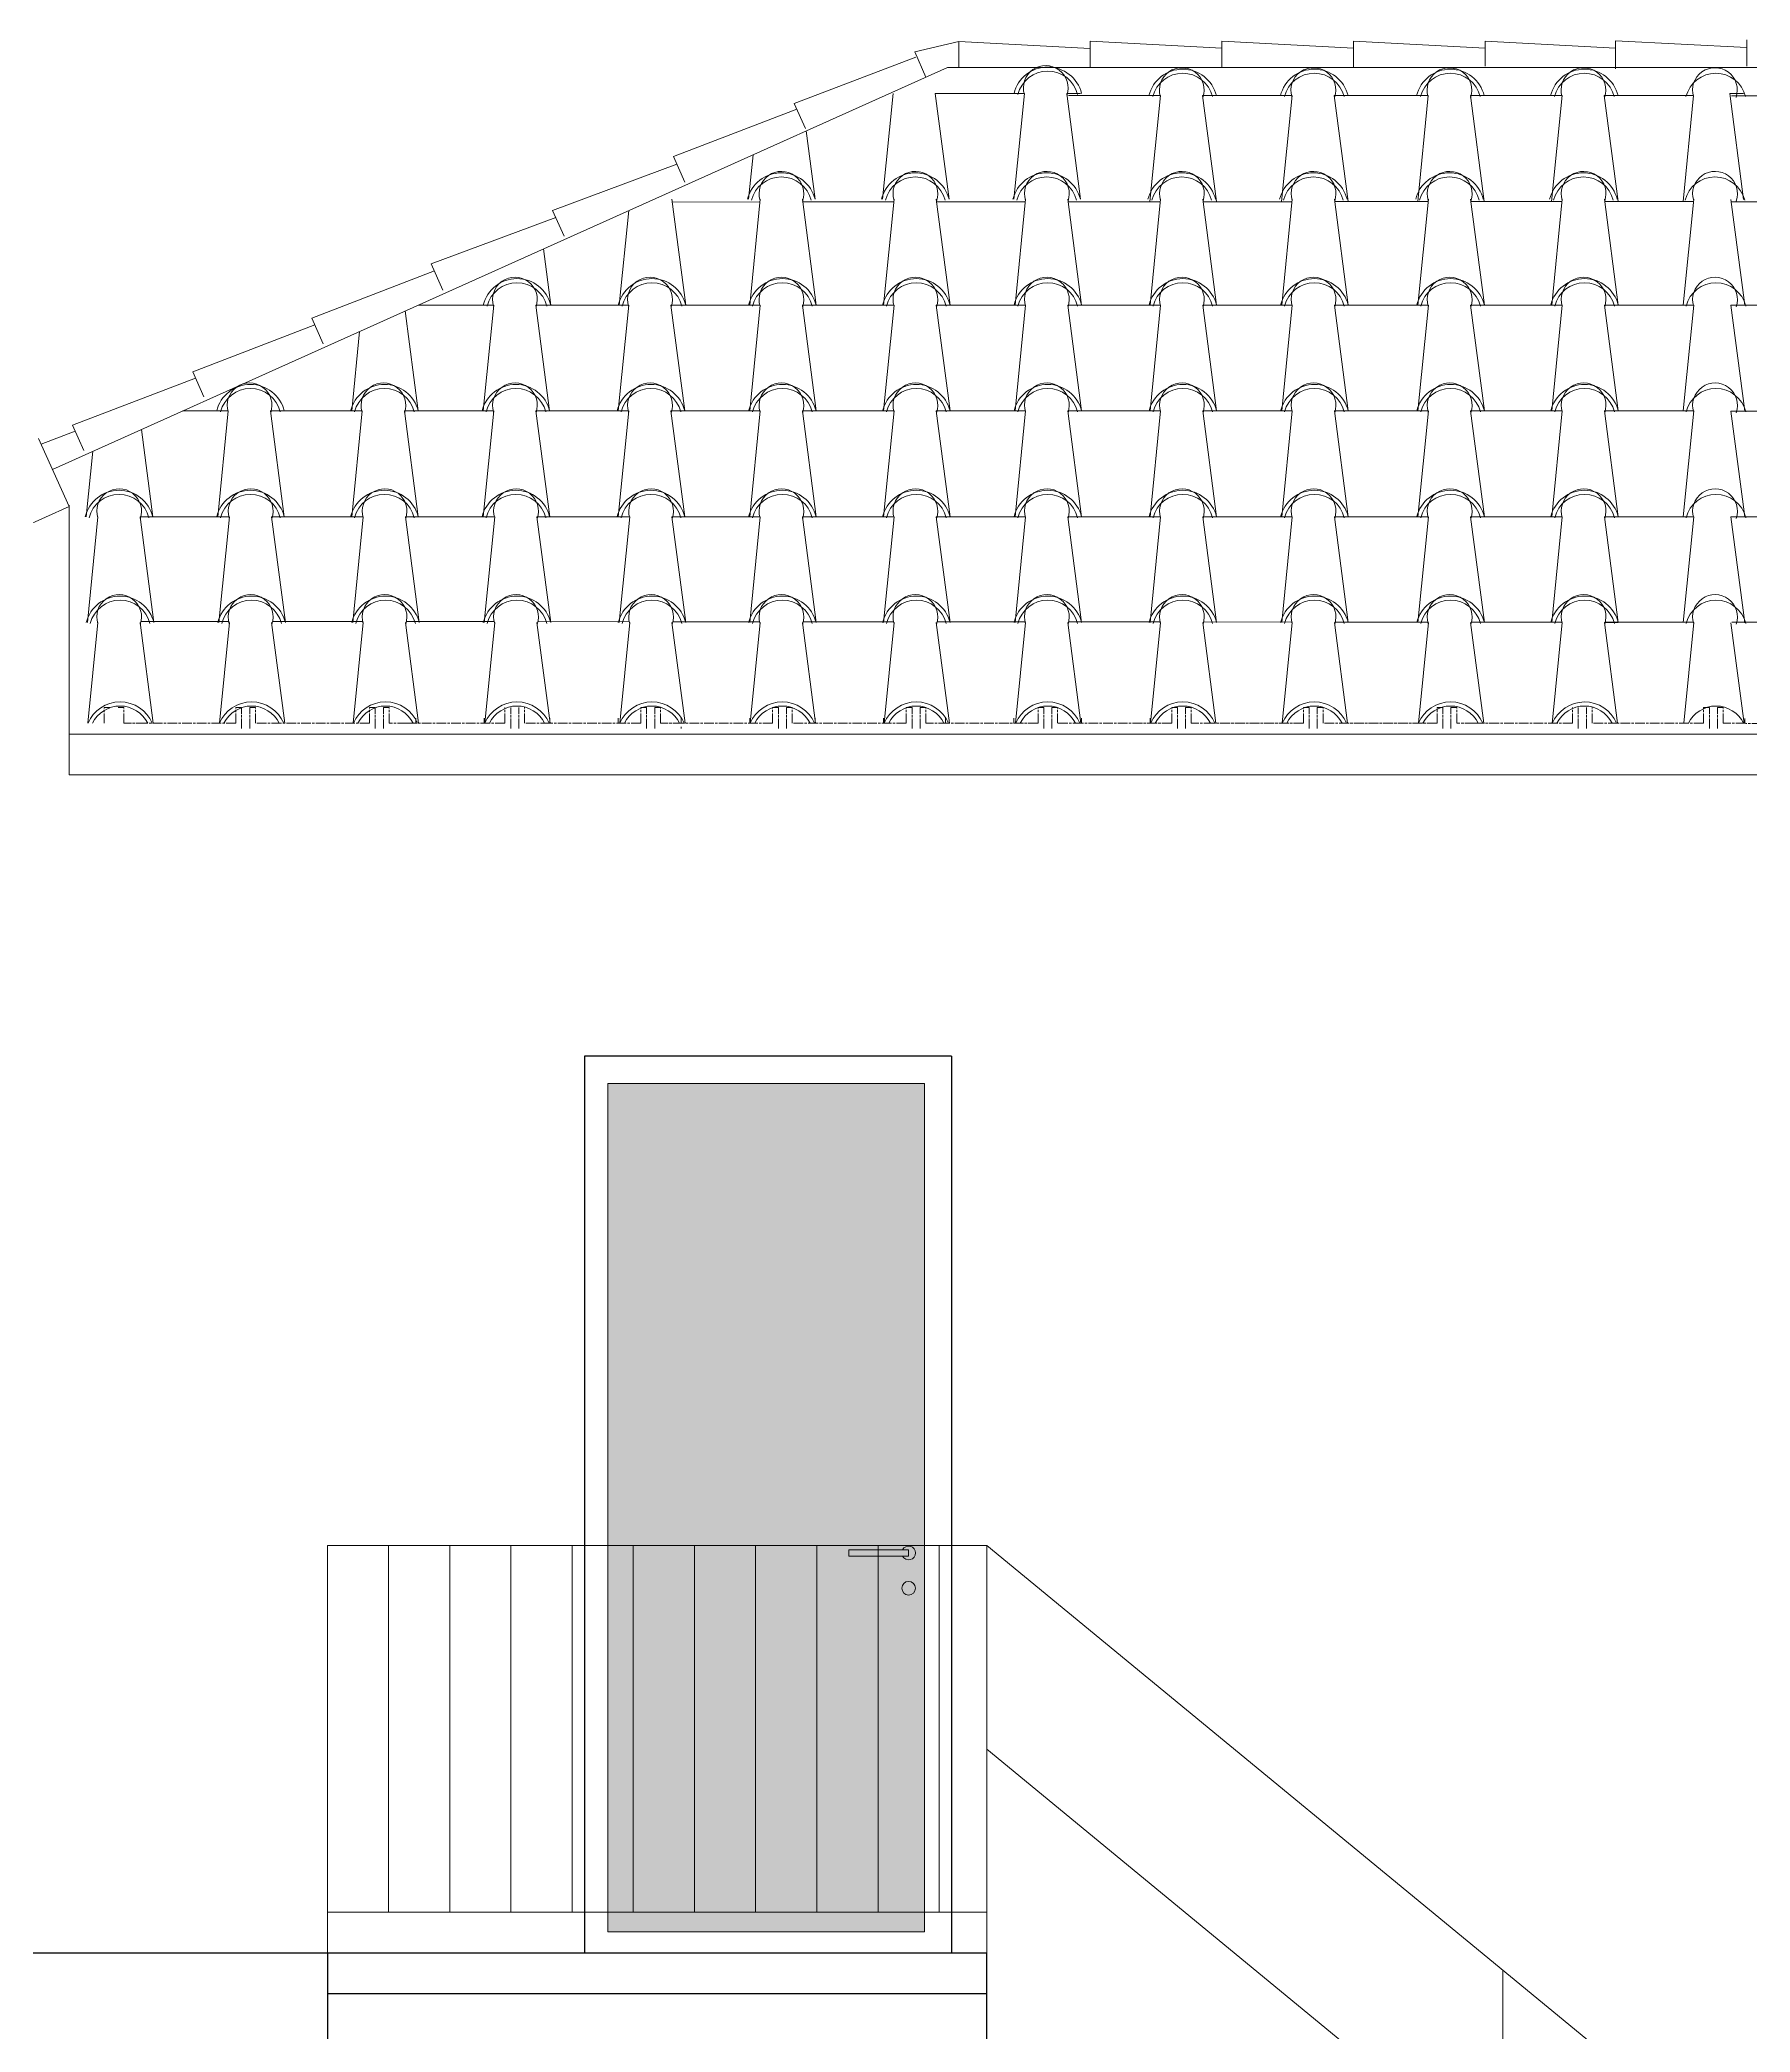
# Model space of a CAD drawing. Header units: millimetres. Extents: x -2768 to 386734, y -140 to 258833.
# Drawn here: x 159552 to 163745, y 142528 to 147415 of the extents above; entities that cross this region are included whole.
import ezdxf

# ---------------------------------------------------------------- set-up
doc = ezdxf.new("R2010")
doc.units = ezdxf.units.MM
doc.header["$PDMODE"] = 32
doc.linetypes.add('ACAD_ISO08W100', pattern=[36, 24, -3, 6, -3])
for name, color, linetype, lineweight in [('parapetto', 251, 'Continuous', 9), ('PROIEZIONI', 145, 'Continuous', 5), ('rilievo', 7, 'Continuous', 25), ('TETTO', 6, 'Continuous', 20), ('TRATTEGGIO_tetto', 1, 'Continuous', 0), ('VARIE', 4, 'Continuous', 13)]:
    doc.layers.add(name, color=color, linetype=linetype, lineweight=lineweight)
doc.styles.get("Standard").update_dxf_attribs({"font": 'arial.ttf'})
doc.dimstyles.new('Annotativa', dxfattribs={"dimscale": 0, "dimtxt": 2.5, "dimasz": 2.5, "dimexe": 1.25, "dimexo": 0.625, "dimtad": 1, "dimtxsty": 'Standard', "dimcen": 2.5, "dimadec": 0, "dimazin": 0, "dimtfac": 1, "dimtmove": 0, "dimatfit": 3, "dimfxl": 1, "dimarcsym": 0})

# ---------------------------------------------------------------- blocks, each defined once
blk = doc.blocks.new('*D676')
at = {"layer": 'Defpoints', "color": 0}
for p in [(158057.3, 145711.8), (155454.2, 139988.5), (160563.1, 139988.5)]:
    blk.add_point(p, dxfattribs=at)
at = {"layer": 'VARIE', "color": 0, "lineweight": -2, "ltscale": 0.13}
for p, q in [((157994.8, 145711.8), (155344.2, 145711.8)), ((155454.2, 145611.8), (155454.2, 140088.5)), ((160500.6, 139988.5), (155344.2, 139988.5))]:
    blk.add_line(p, q, dxfattribs=at)
at = {"layer": 'VARIE', "color": 0}
for points in [[(155470.8, 145611.8), (155437.5, 145611.8), (155454.2, 145711.8)], [(155437.5, 140088.5), (155470.8, 140088.5), (155454.2, 139988.5)]]:
    blk.add_solid(points, dxfattribs=at)
at = {"layer": 'VARIE', "color": 0, "linetype": 'ByBlock', "lineweight": 9, "ltscale": 0.13, "insert": (155289.6, 143154.7), "char_height": 200, "attachment_point": 5, "rotation": 90}
blk.add_mtext('573^J', dxfattribs=at)

msp = doc.modelspace()

# ---------------------------------------------------------------- hatches: boundary and pattern name
at = {"layer": 'rilievo', "linetype": 'ByBlock', "ltscale": 0.13}
h = msp.add_hatch(color=254, dxfattribs=at)
h.set_gradient(color1=(196, 192, 195), one_color=1)
h.paths.add_polyline_path([(160944.5, 144855.1), (160944.5, 142774.4), (161721.2, 142774.4), (161721.2, 144855.1)])

# ---------------------------------------------------------------- linework, layer by layer
at = {"layer": 'parapetto', "ltscale": 0.13}
for p, q in [((160257.3, 142722.3), (160257.3, 143722.3)), ((160257.3, 143722.3), (161874.3, 143722.3)), ((160257.3, 142722.3), (160257.3, 143722.3)), ((160257.3, 142722.3), (160257.3, 143722.3)), ((160407.3, 142822.3), (160407.3, 143722.3)), ((160557.3, 142822.3), (160557.3, 143722.3)), ((160707.3, 142822.3), (160707.3, 143722.3)), ((160857.3, 142822.3), (160857.3, 143722.3)), ((161007.3, 142822.3), (161007.3, 143722.3)), ((161157.3, 142822.3), (161157.3, 143722.3)), ((161307.3, 142822.3), (161307.3, 143722.3)), ((161457.3, 142822.3), (161457.3, 143722.3)), ((161607.3, 142822.3), (161607.3, 143722.3)), ((161757.3, 142822.3), (161757.3, 143722.3)), ((161874.3, 143722.3), (161874.3, 142722.3)), ((161874.3, 143722.3), (164657.3, 141430.7)), ((161874.3, 143222.3), (164657.3, 140930.7)), ((160257.3, 142822.3), (161874.3, 142822.3)), ((163139.3, 142680.7), (163139.3, 141680.7))]:
    msp.add_line(p, q, dxfattribs=at)
msp.add_lwpolyline([(160944.5, 144855.1), (160944.5, 142774.4), (161721.2, 142774.4), (161721.2, 144855.1)], close=True, dxfattribs=at)
at = {"layer": 'parapetto', "linetype": 'ByBlock', "ltscale": 0.13}
msp.add_lwpolyline([(161682.4, 143711.4), (161682.4, 143695.7), (161535.7, 143695.7), (161535.7, 143711.4)], close=True, dxfattribs=at)
msp.add_circle((161682.4, 143617), 16.8, dxfattribs=at)
msp.add_arc((161682.4, 143703.6), 16.8, 207.76, 152.24, dxfattribs=at)
at = {"layer": 'PROIEZIONI'}
for p, q in [((159583.2, 146361.1), (161777.5, 147347)), ((174677.8, 147347), (161777.5, 147347)), ((174677.8, 145711.8), (159624.2, 145711.8))]:
    msp.add_line(p, q, dxfattribs=at)
at = {"layer": 'rilievo', "ltscale": 0.13}
for p, q in [((160887.3, 144922.3), (160887.3, 142722.3)), ((161787.3, 144922.3), (160887.3, 144922.3)), ((161787.3, 144922.3), (161787.3, 142722.3)), ((161874.3, 142722.3), (158657.3, 142722.3)), ((160257.3, 142722.3), (160257.3, 142622.3)), ((160257.3, 142722.3), (160257.3, 140222.3)), ((161874.3, 142426.9), (161874.3, 142722.3)), ((161874.3, 142622.3), (160257.3, 142622.3))]:
    msp.add_line(p, q, dxfattribs=at)
at = {"layer": 'TETTO'}
for p, q in [((159549.2, 146436.6), (159624.2, 146269.9)), ((158179.1, 145620.6), (159624.2, 146269.9)), ((159624.2, 145611.8), (159624.2, 146273.3)), ((174677.8, 145611.8), (159624.2, 145611.8))]:
    msp.add_line(p, q, dxfattribs=at)
at = {"layer": 'TRATTEGGIO_tetto'}
for p, q in [((161699.9, 147372), (161402, 147258.8)), ((161697.3, 147384.8), (161805.2, 147410.4)), ((161697.3, 147384.8), (161724.8, 147323.3)), ((162127.8, 147393.5), (161805.2, 147410.4)), ((161805.2, 147410.4), (161805.3, 147346.2)), ((162450.4, 147394.3), (162127.8, 147411.2)), ((162127.8, 147411.2), (162127.8, 147346.2)), ((162772.9, 147394.2), (162450.3, 147411.2)), ((162450.3, 147411.2), (162450.4, 147347.1)), ((163095.5, 147394.2), (162772.9, 147411.1)), ((162772.9, 147411.1), (162772.9, 147347)), ((163415.7, 147394.3), (163095.5, 147411)), ((163095.5, 147411), (163095.5, 147350)), ((163415.7, 147412.5), (163415.7, 147343.6)), ((163737.2, 147395.7), (163415.7, 147412.5)), ((163737.2, 147414.6), (163737.2, 147350)), ((161644.2, 147283.1), (161618.3, 147023.5)), ((161781.3, 147283.1), (161747.5, 147283.1)), ((161747.5, 147283.1), (161781.4, 147023.5)), ((161965.4, 147283.1), (161749.4, 147283.1)), ((161966.5, 147283.1), (161940.6, 147023.5)), ((162103.7, 147283.1), (162069.8, 147283.1)), ((162069.8, 147283.1), (162103.7, 147023.5)), ((162298.7, 147277.7), (162073.9, 147277.7)), ((162299.8, 147277.7), (162273.9, 147018.2)), ((162437, 147277.7), (162403.1, 147277.7)), ((162403.1, 147277.7), (162437, 147018.2)), ((162621.4, 147277.7), (162405, 147277.7)), ((162622.5, 147277.7), (162596.6, 147018.2)), ((162759.7, 147277.7), (162725.8, 147277.7)), ((162725.8, 147277.7), (162759.7, 147018.2)), ((162955.1, 147277.7), (162727.7, 147277.7)), ((162956.2, 147277.7), (162930.4, 147018.2)), ((163093.4, 147277.7), (163059.5, 147277.7)), ((163059.5, 147277.7), (163093.4, 147018.2)), ((163283.5, 147277.7), (163061.4, 147277.7)), ((163284.6, 147277.7), (163258.8, 147018.2)), ((163421.8, 147277.7), (163387.9, 147277.7)), ((163387.9, 147277.7), (163421.8, 147018.2)), ((163605.8, 147277.7), (163389.8, 147277.7)), ((163606.9, 147277.7), (163581.1, 147018.2)), ((163729.5, 147282.7), (163695.7, 147282.7)), ((163695.7, 147282.7), (163729.5, 147023.1)), ((163924.6, 147277.3), (163699.8, 147277.3)), ((161408.4, 147244.7), (161105.6, 147128.5)), ((161402, 147258.8), (161429.5, 147197.3)), ((161431.1, 147191.3), (161453, 147023.5)), ((161105.6, 147128.5), (161133.8, 147065.3)), ((161300.8, 147132.8), (161289.9, 147023.5)), ((161113.9, 147110), (160809.4, 146996.3)), ((160817.2, 146978.7), (160511.8, 146865.1)), ((160809.4, 146996.3), (160837.6, 146933.1)), ((160996.1, 146995.9), (160973, 146764)), ((161102.1, 147023.5), (161136, 146764)), ((161317.8, 147017), (161103, 147016.9)), ((161318.4, 147023.5), (161292.6, 146764)), ((161421.8, 147023.5), (161455.6, 146764)), ((161646.2, 147017.2), (161422.6, 147017.1)), ((161646.8, 147023.5), (161621, 146764)), ((161750.2, 147023.5), (161784, 146764)), ((161968.5, 147017.4), (161751, 147017.3)), ((161969.1, 147023.5), (161943.3, 146764)), ((162072.5, 147023.5), (162106.3, 146764)), ((162299.6, 147017.5), (162073.3, 147017.4)), ((162300.2, 147023.5), (162274.4, 146764)), ((162403.5, 147023.5), (162437.4, 146764)), ((162622.3, 147017.7), (162404.3, 147017.6)), ((162622.9, 147023.5), (162597, 146764)), ((162726.2, 147023.5), (162760.1, 146764)), ((162956.1, 147017.9), (162727, 147017.8)), ((162956.6, 147023.5), (162930.8, 146764)), ((163060, 147023.5), (163093.8, 146764)), ((163284.5, 147018.1), (163060.7, 147018)), ((163285, 147023.5), (163259.2, 146764)), ((163388.4, 147023.5), (163422.2, 146764)), ((163606.8, 147018.3), (163389.1, 147018.1)), ((163607.3, 147023.5), (163581.5, 146764)), ((163698.3, 147023.1), (163732.2, 146763.6)), ((163925.5, 147017.2), (163699.1, 147017)), ((160786.9, 146901.9), (160804.9, 146764)), ((160519.5, 146847.9), (160218.9, 146732.3)), ((160511.8, 146865.1), (160540.6, 146800.5)), ((160448, 146749.6), (160479.9, 146504.5)), ((160664, 146764), (160480, 146764)), ((160665.1, 146764), (160639.2, 146504.5)), ((160802.2, 146764), (160768.4, 146764)), ((160768.4, 146764), (160802.2, 146504.5)), ((160995, 146764), (160770.3, 146764)), ((160996.1, 146764), (160970.3, 146504.5)), ((161133.3, 146764), (161099.4, 146764)), ((161099.4, 146764), (161133.3, 146504.5)), ((161317.4, 146764), (161101.3, 146764)), ((161318.4, 146764), (161292.6, 146504.5)), ((161455.6, 146764), (161421.8, 146764)), ((161421.8, 146764), (161455.6, 146504.5)), ((161645.8, 146764), (161423.6, 146764)), ((161646.8, 146764), (161621, 146504.5)), ((161784, 146764), (161750.2, 146764)), ((161750.2, 146764), (161784, 146504.5)), ((161968.1, 146764), (161752, 146764)), ((161969.1, 146764), (161943.3, 146504.5)), ((162106.3, 146764), (162072.5, 146764)), ((162072.5, 146764), (162106.3, 146504.5)), ((162299.1, 146764), (162074.4, 146764)), ((162300.2, 146764), (162274.4, 146504.5)), ((162437.4, 146764), (162403.5, 146764)), ((162403.5, 146764), (162437.4, 146504.5)), ((162621.8, 146764), (162405.4, 146764)), ((162622.9, 146764), (162597, 146504.5)), ((162760.1, 146764), (162726.2, 146764)), ((162726.2, 146764), (162760.1, 146504.5)), ((162955.6, 146764), (162728.1, 146764)), ((162956.6, 146764), (162930.8, 146504.5)), ((163093.8, 146764), (163060, 146764)), ((163060, 146764), (163093.8, 146504.5)), ((163283.9, 146764), (163061.8, 146764)), ((163285, 146764), (163259.2, 146504.5)), ((163422.2, 146764), (163388.4, 146764)), ((163388.4, 146764), (163422.2, 146504.5)), ((163606.3, 146764), (163390.2, 146764)), ((163607.3, 146764), (163581.5, 146504.5)), ((163732.2, 146763.6), (163698.3, 146763.6)), ((163698.3, 146763.6), (163732.2, 146504.1)), ((163925, 146763.6), (163700.2, 146763.6)), ((160226.3, 146715.7), (159927.1, 146600.6)), ((160218.9, 146732.3), (160247, 146669.4)), ((160336.3, 146699.5), (160316.9, 146504.5)), ((159927.1, 146600.6), (159954.6, 146538.8)), ((159933.9, 146585.2), (159632.4, 146469.4)), ((160013.3, 146504.5), (159902.4, 146504.5)), ((160014.4, 146504.5), (159988.5, 146245)), ((160151.5, 146504.5), (160117.7, 146504.5)), ((160117.7, 146504.5), (160151.6, 146245)), ((160341.7, 146504.5), (160119.6, 146504.5)), ((160342.8, 146504.5), (160316.9, 146245)), ((160479.9, 146504.5), (160446.1, 146504.5)), ((160446.1, 146504.5), (160480, 146245)), ((160664, 146504.5), (160448, 146504.5)), ((160665.1, 146504.5), (160639.2, 146245)), ((160802.2, 146504.5), (160768.4, 146504.5)), ((160768.4, 146504.5), (160802.3, 146245)), ((160995.1, 146504.5), (160770.3, 146504.5)), ((160996.1, 146504.5), (160970.3, 146245)), ((161133.3, 146504.5), (161099.5, 146504.5)), ((161099.5, 146504.5), (161133.3, 146245)), ((161317.4, 146504.5), (161101.3, 146504.5)), ((161318.4, 146504.5), (161292.6, 146245)), ((161455.6, 146504.5), (161421.8, 146504.5)), ((161421.8, 146504.5), (161455.6, 146245)), ((161645.8, 146504.5), (161423.6, 146504.5)), ((161646.8, 146504.5), (161621, 146245)), ((161784, 146504.5), (161750.2, 146504.5)), ((161750.2, 146504.5), (161784, 146245)), ((161968.1, 146504.5), (161752, 146504.5)), ((161969.1, 146504.5), (161943.3, 146245)), ((162106.3, 146504.5), (162072.5, 146504.5)), ((162072.5, 146504.5), (162106.3, 146245)), ((162299.1, 146504.5), (162074.4, 146504.5)), ((162300.2, 146504.5), (162274.4, 146245)), ((162437.4, 146504.5), (162403.5, 146504.5)), ((162403.5, 146504.5), (162437.4, 146245)), ((162621.8, 146504.5), (162405.4, 146504.5)), ((162622.9, 146504.5), (162597, 146245)), ((162760.1, 146504.5), (162726.2, 146504.5)), ((162726.2, 146504.5), (162760.1, 146245)), ((162955.6, 146504.5), (162728.1, 146504.5)), ((162956.6, 146504.5), (162930.8, 146245)), ((163093.8, 146504.5), (163060, 146504.5)), ((163060, 146504.5), (163093.8, 146245)), ((163283.9, 146504.5), (163061.8, 146504.5)), ((163285, 146504.5), (163259.2, 146245)), ((163422.2, 146504.5), (163388.4, 146504.5)), ((163388.4, 146504.5), (163422.2, 146245)), ((163606.3, 146504.5), (163390.2, 146504.5)), ((163607.3, 146504.5), (163581.5, 146245)), ((163732.2, 146504.1), (163698.3, 146504.1)), ((163698.3, 146504.1), (163732.2, 146244.6)), ((163925, 146504.1), (163700.2, 146504.1)), ((159639, 146454.7), (159555.5, 146422.6)), ((159632.4, 146469.4), (159660.1, 146407.3)), ((159801.3, 146459.1), (159829.2, 146245)), ((159682.2, 146405.6), (159666.2, 146245)), ((159694.7, 146245), (159668.9, 145985.4)), ((159831.9, 146245), (159798.1, 146245)), ((159798.1, 146245), (159831.9, 145985.4)), ((160016, 146245), (159799.9, 146245)), ((160017, 146245), (159991.2, 145985.4)), ((160154.2, 146245), (160120.4, 146245)), ((160120.4, 146245), (160154.2, 145985.4)), ((160344.3, 146245), (160122.2, 146245)), ((160345.4, 146245), (160319.6, 145985.4)), ((160482.6, 146245), (160448.8, 146245)), ((160448.8, 146245), (160482.6, 145985.4)), ((160666.7, 146245), (160450.6, 146245)), ((160667.7, 146245), (160641.9, 145985.4)), ((160804.9, 146245), (160771.1, 146245)), ((160771.1, 146245), (160804.9, 145985.4)), ((160997.7, 146245), (160772.9, 146245)), ((160998.8, 146245), (160973, 145985.4)), ((161136, 146245), (161102.1, 146245)), ((161102.1, 146245), (161136, 145985.4)), ((161317.4, 146245), (161104, 146245)), ((161318.4, 146245), (161292.6, 145985.4)), ((161455.6, 146245), (161421.8, 146245)), ((161421.8, 146245), (161455.6, 145985.4)), ((161645.8, 146245), (161423.6, 146245)), ((161646.8, 146245), (161621, 145985.4)), ((161784, 146245), (161750.2, 146245)), ((161750.2, 146245), (161784, 145985.4)), ((161968.1, 146245), (161752, 146245)), ((161969.1, 146245), (161943.3, 145985.4)), ((162106.3, 146245), (162072.5, 146245)), ((162072.5, 146245), (162106.3, 145985.4)), ((162299.1, 146245), (162074.4, 146245)), ((162300.2, 146245), (162274.4, 145985.4)), ((162437.4, 146245), (162403.5, 146245)), ((162403.5, 146245), (162437.4, 145985.4)), ((162621.8, 146245), (162405.4, 146245)), ((162622.9, 146245), (162597, 145985.4)), ((162760.1, 146245), (162726.2, 146245)), ((162726.2, 146245), (162760.1, 145985.4)), ((162955.6, 146245), (162728.1, 146245)), ((162956.6, 146245), (162930.8, 145985.4)), ((163093.8, 146245), (163060, 146245)), ((163060, 146245), (163093.8, 145985.4)), ((163283.9, 146245), (163061.8, 146245)), ((163285, 146245), (163259.2, 145985.4)), ((163422.2, 146245), (163388.4, 146245)), ((163388.4, 146245), (163422.2, 145985.4)), ((163606.3, 146245), (163390.2, 146245)), ((163607.3, 146245), (163581.5, 145985.4)), ((163732.2, 146244.6), (163698.3, 146244.6)), ((163698.3, 146244.6), (163732.2, 145985)), ((163925, 146244.6), (163700.2, 146244.6)), ((159694.7, 145985.4), (159670.1, 145738.4)), ((159798.1, 145985.4), (159830.3, 145738.4)), ((160015.3, 145988.1), (159800.6, 145988.2)), ((160017, 145985.4), (159992.4, 145738.4)), ((160120.4, 145985.4), (160152.6, 145738.4)), ((160343.8, 145987.9), (160122.8, 145988)), ((160345.4, 145985.4), (160320.8, 145738.4)), ((160448.8, 145985.4), (160481, 145738.4)), ((160666.1, 145987.8), (160451.2, 145987.9)), ((160667.7, 145985.4), (160643.1, 145738.4)), ((160771.1, 145985.4), (160803.3, 145738.4)), ((160997.2, 145987.6), (160773.5, 145987.7)), ((160998.8, 145985.4), (160974.2, 145738.4)), ((161102.1, 145985.4), (161134.4, 145738.4)), ((161316.9, 145987.4), (161104.5, 145987.5)), ((161318.4, 145985.4), (161293.8, 145738.4)), ((161421.8, 145985.4), (161454, 145738.4)), ((161645.3, 145987.3), (161424.1, 145987.4)), ((161646.8, 145985.4), (161622.2, 145738.4)), ((161750.2, 145985.4), (161782.4, 145738.4)), ((161967.7, 145987.1), (161752.5, 145987.2)), ((161969.1, 145985.4), (161944.5, 145738.4)), ((162072.5, 145985.4), (162104.7, 145738.4)), ((162298.8, 145986.9), (162074.7, 145987.1)), ((162300.2, 145985.4), (162275.6, 145738.4)), ((162403.5, 145985.4), (162435.8, 145738.4)), ((162621.5, 145986.8), (162405.8, 145986.9)), ((162622.9, 145985.4), (162598.3, 145738.4)), ((162726.2, 145985.4), (162758.5, 145738.4)), ((162955.3, 145986.6), (162728.4, 145986.7)), ((162956.6, 145985.4), (162932, 145738.4)), ((163060, 145985.4), (163092.2, 145738.4)), ((163283.7, 145986.4), (163062.1, 145986.5)), ((163285, 145985.4), (163260.4, 145737.8)), ((163422.2, 145985.4), (163388.4, 145985.4)), ((163388.4, 145985.4), (163420.6, 145738.4)), ((163606, 145986.3), (163390.5, 145986.4)), ((163607.3, 145985.4), (163582.7, 145738.4)), ((163698.3, 145985), (163730.6, 145738)), ((163924.6, 145986.5), (163700.6, 145986.7)), ((160473.9, 145750.9), (160473.9, 145738.4)), ((160641.9, 145738.4), (160641.9, 145750.9)), ((160802.3, 145750.9), (160802.3, 145738.4)), ((160970.3, 145738.4), (160970.3, 145750.9)), ((161124.6, 145750.9), (161124.6, 145738.4)), ((161124.6, 145729.4), (161124.6, 145725.9)), ((161292.6, 145738.4), (161292.6, 145750.9)), ((161453, 145750.9), (161453, 145738.4)), ((161621, 145738.4), (161621, 145750.9)), ((161772.6, 145750.9), (161772.6, 145738.4)), ((161940.6, 145738.4), (161940.6, 145750.9)), ((162106.3, 145750.9), (162106.3, 145738.4)), ((162274.4, 145738.4), (162274.4, 145750.9)), ((163732.2, 145750.5), (163732.2, 145738))]:
    msp.add_line(p, q, dxfattribs=at)
at = {"layer": 'TRATTEGGIO_tetto', "linetype": 'ACAD_ISO08W100'}
for p, q in [((159710, 145738.4), (159710, 145776.9)), ((159710, 145776.9), (159724, 145776.9)), ((159758, 145776.9), (159744, 145776.9)), ((159758, 145738.4), (159758, 145776.9)), ((160033, 145738.4), (160033, 145776.9)), ((160033, 145776.9), (160047, 145776.9)), ((160047, 145725.9), (160047, 145776.9)), ((160067, 145725.9), (160067, 145776.9)), ((160081, 145776.9), (160067, 145776.9)), ((160081, 145738.4), (160081, 145776.9)), ((160360.7, 145738.4), (160360.7, 145776.9)), ((160360.7, 145776.9), (160374.7, 145776.9)), ((160374.7, 145725.9), (160374.7, 145776.9)), ((160394.7, 145725.9), (160394.7, 145776.9)), ((160408.7, 145776.9), (160394.7, 145776.9)), ((160408.7, 145738.4), (160408.7, 145776.9)), ((160692.7, 145738.4), (160692.7, 145776.9)), ((160706.7, 145725.9), (160706.7, 145776.9)), ((160726.7, 145725.9), (160726.7, 145776.9)), ((160740.7, 145738.4), (160740.7, 145776.9)), ((161025.9, 145738.4), (161025.9, 145776.9)), ((161025.9, 145776.9), (161039.9, 145776.9)), ((161039.9, 145725.9), (161039.9, 145776.9)), ((161059.9, 145725.9), (161059.9, 145776.9)), ((161073.9, 145776.9), (161059.9, 145776.9)), ((161073.9, 145738.4), (161073.9, 145776.9)), ((161348.9, 145738.4), (161348.9, 145776.9)), ((161348.9, 145776.9), (161362.9, 145776.9)), ((161362.9, 145725.9), (161362.9, 145776.9)), ((161382.9, 145725.9), (161382.9, 145776.9)), ((161396.9, 145776.9), (161382.9, 145776.9)), ((161396.9, 145738.4), (161396.9, 145776.9)), ((161676.6, 145738.4), (161676.6, 145776.9)), ((161676.6, 145776.9), (161690.6, 145776.9)), ((161690.6, 145725.9), (161690.6, 145776.9)), ((161710.6, 145725.9), (161710.6, 145776.9)), ((161724.6, 145776.9), (161710.6, 145776.9)), ((161724.6, 145738.4), (161724.6, 145776.9)), ((161999.6, 145738.4), (161999.6, 145776.9)), ((161999.6, 145776.9), (162013.6, 145776.9)), ((162013.6, 145725.9), (162013.6, 145776.9)), ((162033.6, 145725.9), (162033.6, 145776.9)), ((162047.6, 145776.9), (162033.6, 145776.9)), ((162047.6, 145738.4), (162047.6, 145776.9)), ((162327.3, 145738.4), (162327.3, 145776.9)), ((162327.3, 145776.9), (162341.3, 145776.9)), ((162341.3, 145725.9), (162341.3, 145776.9)), ((162361.3, 145725.9), (162361.3, 145776.9)), ((162375.3, 145776.9), (162361.3, 145776.9)), ((162375.3, 145738.4), (162375.3, 145776.9)), ((162650.3, 145738.4), (162650.3, 145776.9)), ((162650.3, 145776.9), (162664.3, 145776.9)), ((162664.3, 145725.9), (162664.3, 145776.9)), ((162684.3, 145725.9), (162684.3, 145776.9)), ((162698.3, 145776.9), (162684.3, 145776.9)), ((162698.3, 145738.4), (162698.3, 145776.9)), ((162978, 145738.4), (162978, 145776.9)), ((162978, 145776.9), (162992, 145776.9)), ((162992, 145725.9), (162992, 145776.9)), ((163012, 145725.9), (163012, 145776.9)), ((163026, 145776.9), (163012, 145776.9)), ((163026, 145738.4), (163026, 145776.9)), ((163310, 145738.4), (163310, 145776.9)), ((163324, 145725.9), (163324, 145776.9)), ((163344, 145725.9), (163344, 145776.9)), ((163358, 145738.4), (163358, 145776.9)), ((163631.4, 145738.4), (163631.4, 145776.9)), ((163631.4, 145776.9), (163645.4, 145776.9)), ((163645.4, 145725.9), (163645.4, 145776.9)), ((163665.4, 145725.9), (163665.4, 145776.9)), ((163679.4, 145776.9), (163665.4, 145776.9)), ((163679.4, 145738.4), (163679.4, 145776.9)), ((159812.7, 145738.4), (159758, 145738.4)), ((160033, 145738.4), (159812.7, 145738.4)), ((160144.2, 145738.4), (160081, 145738.4)), ((160360.7, 145738.4), (160142.2, 145738.4)), ((160452.8, 145738.4), (160408.7, 145738.4)), ((160692.7, 145738.4), (160452.8, 145738.4)), ((160803.9, 145738.4), (160740.7, 145738.4)), ((161025.9, 145738.4), (160801.9, 145738.4)), ((161128.6, 145738.4), (161073.9, 145738.4)), ((161348.9, 145738.4), (161128.6, 145738.4)), ((161460.1, 145738.4), (161396.9, 145738.4)), ((161676.6, 145738.4), (161458.1, 145738.4)), ((161779.3, 145738.4), (161724.6, 145738.4)), ((161999.6, 145738.4), (161779.3, 145738.4)), ((162108.8, 145738.4), (162047.6, 145738.4)), ((162327.3, 145738.4), (162108.8, 145738.4)), ((162430, 145738.4), (162375.3, 145738.4)), ((162650.3, 145738.4), (162430, 145738.4)), ((162761.5, 145738.4), (162698.3, 145738.4)), ((162978, 145738.4), (162759.5, 145738.4)), ((163070.1, 145738.4), (163026, 145738.4)), ((163310, 145738.4), (163070.1, 145738.4)), ((163421.2, 145738.4), (163358, 145738.4)), ((163631.4, 145738.4), (163419.2, 145738.4)), ((163734.1, 145738.4), (163679.4, 145738.4)), ((163953.2, 145738), (163734.7, 145738))]:
    msp.add_line(p, q, dxfattribs=at)
at = {"layer": 'TRATTEGGIO_tetto'}
for centre, radius, start, end in [((162023.5, 147262.6), 85.3, 13.8366, 166.1634), ((162023.5, 147262.6), 75.3, 13.8366, 166.1634), ((162018.5, 147296.7), 54.9, 340.8887, 197.4265), ((162354.1, 147257.3), 85.3, 13.8366, 166.1634), ((162354.1, 147257.3), 75.3, 13.8366, 166.1634), ((162351.9, 147291.4), 54.9, 340.8887, 197.4265), ((162676.8, 147257.3), 85.3, 13.8366, 166.1634), ((162676.8, 147257.3), 75.3, 13.8366, 166.1634), ((162674.5, 147291.4), 54.9, 340.8887, 197.4265), ((163010.6, 147257.3), 85.3, 13.8366, 166.1634), ((163010.6, 147257.3), 75.3, 13.8366, 166.1634), ((163008.3, 147291.4), 54.9, 340.8887, 197.4265), ((163338.9, 147257.3), 85.3, 13.8366, 166.1634), ((163338.9, 147257.3), 75.3, 13.8366, 166.1634), ((163336.7, 147291.4), 54.9, 340.8887, 197.4265), ((163661.3, 147257.3), 75.3, 13.8366, 166.1634), ((163659, 147291.4), 54.9, 340.8887, 197.4265), ((161370.1, 147003.1), 85.3, 13.8366, 166.1634), ((161370.1, 147003.1), 75.3, 13.8366, 166.1634), ((161370.5, 147037.1), 54.9, 340.8887, 197.4265), ((161698.5, 147003.1), 85.3, 13.8366, 166.1634), ((161698.5, 147003.1), 75.3, 13.8366, 166.1634), ((161698.9, 147037.1), 54.9, 340.8887, 197.4265), ((162020.8, 147003.1), 85.3, 13.8366, 166.1634), ((162020.8, 147003.1), 75.3, 13.8366, 166.1634), ((162021.2, 147037.1), 54.9, 340.8887, 197.4265), ((162351.9, 147003.1), 85.3, 13.8366, 166.1634), ((162351.9, 147003.1), 75.3, 13.8366, 166.1634), ((162352.3, 147037.1), 54.9, 340.8887, 197.4265), ((162674.6, 147003.1), 85.3, 13.8366, 166.1634), ((162674.6, 147003.1), 75.3, 13.8366, 166.1634), ((162675, 147037.1), 54.9, 340.8887, 197.4265), ((163008.3, 147003.1), 85.3, 13.8366, 166.1634), ((163008.3, 147003.1), 75.3, 13.8366, 166.1634), ((163008.7, 147037.1), 54.9, 340.8887, 197.4265), ((163336.7, 147003.1), 85.3, 13.8366, 166.1634), ((163336.7, 147003.1), 75.3, 13.8366, 166.1634), ((163337.1, 147037.1), 54.9, 340.8887, 197.4265), ((163659, 147003.1), 75.3, 13.8366, 166.1634), ((163659.4, 147037.1), 54.9, 340.8887, 197.4265), ((160717.1, 146777.6), 54.9, 340.8887, 197.4265), ((161048.2, 146777.6), 54.9, 340.8887, 197.4265), ((161370.5, 146777.6), 54.9, 340.8887, 197.4265), ((161698.9, 146777.6), 54.9, 340.8887, 197.4265), ((162021.2, 146777.6), 54.9, 340.8887, 197.4265), ((162352.3, 146777.6), 54.9, 340.8887, 197.4265), ((162675, 146777.6), 54.9, 340.8887, 197.4265), ((163008.7, 146777.6), 54.9, 340.8887, 197.4265), ((163337.1, 146777.6), 54.9, 340.8887, 197.4265), ((163659.4, 146777.6), 54.9, 340.8887, 197.4265), ((160722.1, 146743.6), 85.3, 13.8366, 166.1634), ((160722.1, 146743.6), 75.3, 13.8366, 166.1634), ((161053.1, 146743.6), 85.3, 13.8366, 166.1634), ((161053.1, 146743.6), 75.3, 13.8366, 166.1634), ((161372.8, 146743.6), 85.3, 13.8366, 166.1634), ((161372.8, 146743.6), 75.3, 13.8366, 166.1634), ((161701.2, 146743.6), 85.3, 13.8366, 166.1634), ((161701.2, 146743.6), 75.3, 13.8366, 166.1634), ((162023.5, 146743.6), 85.3, 13.8366, 166.1634), ((162023.5, 146743.6), 75.3, 13.8366, 166.1634), ((162354.6, 146743.6), 85.3, 13.8366, 166.1634), ((162354.6, 146743.6), 75.3, 13.8366, 166.1634), ((162677.2, 146743.6), 85.3, 13.8366, 166.1634), ((162677.2, 146743.6), 75.3, 13.8366, 166.1634), ((163011, 146743.6), 85.3, 13.8366, 166.1634), ((163011, 146743.6), 75.3, 13.8366, 166.1634), ((163339.4, 146743.6), 85.3, 13.8366, 166.1634), ((163339.4, 146743.6), 75.3, 13.8366, 166.1634), ((163661.7, 146743.6), 75.3, 13.8366, 166.1634), ((160068.7, 146484.1), 85.3, 13.8366, 166.1634), ((160068.7, 146484.1), 75.3, 13.8366, 166.1634), ((160066.4, 146518.1), 54.9, 340.8887, 197.4265), ((160397.1, 146484.1), 85.3, 13.8366, 166.1634), ((160397.1, 146484.1), 75.3, 13.8366, 166.1634), ((160394.8, 146518.1), 54.9, 340.8887, 197.4265), ((160719.4, 146484.1), 85.3, 13.8366, 166.1634), ((160719.4, 146484.1), 75.3, 13.8366, 166.1634), ((160717.1, 146518.1), 54.9, 340.8887, 197.4265), ((161050.5, 146484.1), 85.3, 13.8366, 166.1634), ((161050.5, 146484.1), 75.3, 13.8366, 166.1634), ((161048.2, 146518.1), 54.9, 340.8887, 197.4265), ((161372.8, 146484.1), 85.3, 13.8366, 166.1634), ((161372.8, 146484.1), 75.3, 13.8366, 166.1634), ((161370.5, 146518.1), 54.9, 340.8887, 197.4265), ((161701.2, 146484.1), 85.3, 13.8366, 166.1634), ((161701.2, 146484.1), 75.3, 13.8366, 166.1634), ((161698.9, 146518.1), 54.9, 340.8887, 197.4265), ((162023.5, 146484.1), 85.3, 13.8366, 166.1634), ((162023.5, 146484.1), 75.3, 13.8366, 166.1634), ((162021.2, 146518.1), 54.9, 340.8887, 197.4265), ((162354.6, 146484.1), 85.3, 13.8366, 166.1634), ((162354.6, 146484.1), 75.3, 13.8366, 166.1634), ((162352.3, 146518.1), 54.9, 340.8887, 197.4265), ((162677.2, 146484.1), 85.3, 13.8366, 166.1634), ((162677.2, 146484.1), 75.3, 13.8366, 166.1634), ((162675, 146518.1), 54.9, 340.8887, 197.4265), ((163011, 146484.1), 85.3, 13.8366, 166.1634), ((163011, 146484.1), 75.3, 13.8366, 166.1634), ((163008.7, 146518.1), 54.9, 340.8887, 197.4265), ((163339.4, 146484.1), 85.3, 13.8366, 166.1634), ((163339.4, 146484.1), 75.3, 13.8366, 166.1634), ((163337.1, 146518.1), 54.9, 340.8887, 197.4265), ((163661.7, 146484.1), 75.3, 13.8366, 166.1634), ((163659.4, 146518.1), 54.9, 340.8887, 197.4265), ((159746.4, 146224.6), 85.3, 13.8366, 166.1634), ((159746.4, 146224.6), 75.3, 13.8366, 166.1634), ((159746.8, 146258.6), 54.9, 340.8887, 197.4265), ((160068.7, 146224.6), 85.3, 13.8366, 166.1634), ((160068.7, 146224.6), 75.3, 13.8366, 166.1634), ((160069.1, 146258.6), 54.9, 340.8887, 197.4265), ((160397.1, 146224.6), 85.3, 13.8366, 166.1634), ((160397.1, 146224.6), 75.3, 13.8366, 166.1634), ((160397.5, 146258.6), 54.9, 340.8887, 197.4265), ((160719.4, 146224.6), 85.3, 13.8366, 166.1634), ((160719.4, 146224.6), 75.3, 13.8366, 166.1634), ((160719.8, 146258.6), 54.9, 340.8887, 197.4265), ((161050.5, 146224.6), 85.3, 13.8366, 166.1634), ((161050.5, 146224.6), 75.3, 13.8366, 166.1634), ((161050.9, 146258.6), 54.9, 340.8887, 197.4265), ((161372.8, 146224.6), 85.3, 13.8366, 166.1634), ((161372.8, 146224.6), 75.3, 13.8366, 166.1634), ((161370.5, 146258.6), 54.9, 340.8887, 197.4265), ((161701.2, 146224.6), 85.3, 13.8366, 166.1634), ((161701.2, 146224.6), 75.3, 13.8366, 166.1634), ((161698.9, 146258.6), 54.9, 340.8887, 197.4265), ((162023.5, 146224.6), 85.3, 13.8366, 166.1634), ((162023.5, 146224.6), 75.3, 13.8366, 166.1634), ((162021.2, 146258.6), 54.9, 340.8887, 197.4265), ((162354.6, 146224.6), 85.3, 13.8366, 166.1634), ((162354.6, 146224.6), 75.3, 13.8366, 166.1634), ((162352.3, 146258.6), 54.9, 340.8887, 197.4265), ((162677.2, 146224.6), 85.3, 13.8366, 166.1634), ((162677.2, 146224.6), 75.3, 13.8366, 166.1634), ((162675, 146258.6), 54.9, 340.8887, 197.4265), ((163011, 146224.6), 85.3, 13.8366, 166.1634), ((163011, 146224.6), 75.3, 13.8366, 166.1634), ((163008.7, 146258.6), 54.9, 340.8887, 197.4265), ((163339.4, 146224.6), 85.3, 13.8366, 166.1634), ((163339.4, 146224.6), 75.3, 13.8366, 166.1634), ((163337.1, 146258.6), 54.9, 340.8887, 197.4265), ((163661.7, 146224.6), 75.3, 13.8366, 166.1634), ((163659.4, 146258.6), 54.9, 340.8887, 197.4265), ((159749.1, 145965), 85.3, 13.8366, 166.1634), ((159746.8, 145999.1), 54.9, 340.8887, 197.4265), ((160071.4, 145965), 85.3, 13.8366, 166.1634), ((160069.1, 145999.1), 54.9, 340.8887, 197.4265), ((160399.8, 145965), 85.3, 13.8366, 166.1634), ((160397.5, 145999.1), 54.9, 340.8887, 197.4265), ((160722.1, 145965), 85.3, 13.8366, 166.1634), ((160719.8, 145999.1), 54.9, 340.8887, 197.4265), ((161053.1, 145965), 85.3, 13.8366, 166.1634), ((161050.9, 145999.1), 54.9, 340.8887, 197.4265), ((161372.8, 145965), 85.3, 13.8366, 166.1634), ((161370.5, 145999.1), 54.9, 340.8887, 197.4265), ((161701.2, 145965), 85.3, 13.8366, 166.1634), ((161698.9, 145999.1), 54.9, 340.8887, 197.4265), ((162023.5, 145965), 85.3, 13.8366, 166.1634), ((162021.2, 145999.1), 54.9, 340.8887, 197.4265), ((162354.6, 145965), 85.3, 13.8366, 166.1634), ((162352.3, 145999.1), 54.9, 340.8887, 197.4265), ((162677.2, 145965), 85.3, 13.8366, 166.1634), ((162675, 145999.1), 54.9, 340.8887, 197.4265), ((163011, 145965), 85.3, 13.8366, 166.1634), ((163008.7, 145999.1), 54.9, 340.8887, 197.4265), ((163339.4, 145965), 85.3, 13.8366, 166.1634), ((163337.1, 145999.1), 54.9, 340.8887, 197.4265), ((163659.4, 145999.1), 54.9, 340.8887, 197.4265), ((159749.1, 145965), 75.3, 13.8366, 166.1634), ((160071.4, 145965), 75.3, 13.8366, 166.1634), ((160399.8, 145965), 75.3, 13.8366, 166.1634), ((160722.1, 145965), 75.3, 13.8366, 166.1634), ((161053.1, 145965), 75.3, 13.8366, 166.1634), ((161372.8, 145965), 75.3, 13.8366, 166.1634), ((161701.2, 145965), 75.3, 13.8366, 166.1634), ((162023.5, 145965), 75.3, 13.8366, 166.1634), ((162354.6, 145965), 75.3, 13.8366, 166.1634), ((162677.2, 145965), 75.3, 13.8366, 166.1634), ((163011, 145965), 75.3, 13.8366, 166.1634), ((163339.4, 145965), 75.3, 13.8366, 166.1634), ((163661.7, 145965), 75.3, 13.8366, 166.1634), ((159749.1, 145705.5), 85.3, 22.6842, 157.3158), ((159749.1, 145705.5), 75.3, 25.9026, 154.0974), ((160071.4, 145705.5), 85.3, 22.6842, 157.3158), ((160071.4, 145705.5), 75.3, 25.9026, 154.0974), ((160399.8, 145705.5), 85.3, 22.6841, 157.3158), ((160399.8, 145705.5), 75.3, 25.9026, 154.0974), ((160722.1, 145705.5), 85.3, 22.6837, 157.3162), ((160722.1, 145705.5), 75.3, 25.902, 154.0979), ((161053.1, 145705.5), 85.3, 22.6842, 157.3163), ((161053.1, 145705.5), 75.3, 25.9026, 154.098), ((161372.8, 145705.5), 85.3, 22.6842, 157.3158), ((161372.8, 145705.5), 75.3, 25.9026, 154.0974), ((161701.2, 145705.5), 85.3, 22.6842, 157.3158), ((161701.2, 145705.5), 75.3, 25.9026, 154.0974), ((162023.5, 145705.5), 85.3, 22.6842, 157.3158), ((162023.5, 145705.5), 75.3, 25.9026, 154.0974), ((162354.6, 145705.5), 85.3, 22.6842, 157.3158), ((162354.6, 145705.5), 75.3, 25.9026, 154.0974), ((162677.2, 145705.5), 85.3, 22.6842, 157.3158), ((162677.2, 145705.5), 75.3, 25.9026, 154.0974), ((163011, 145705.5), 85.3, 22.6842, 157.3158), ((163011, 145705.5), 75.3, 25.9026, 154.0974), ((163339.4, 145705.5), 85.3, 22.6837, 157.797), ((163339.4, 145705.5), 75.3, 25.902, 154.0979), ((163661.7, 145705.5), 75.3, 25.9026, 154.098)]:
    msp.add_arc(centre, radius, start, end, dxfattribs=at)

# ---------------------------------------------------------------- dimensions: what is measured, and where the dimension line sits
at = {"layer": 'VARIE', "lineweight": 9, "ltscale": 0.13}
dim = msp.add_linear_dim(base=(155454.2, 139988.5), p1=(158057.3, 145711.8), p2=(160563.1, 139988.5), angle=90, text='573^J', dimstyle='Annotativa', override={"dimscale": 0, "dimtxt": 2, "dimasz": 1, "dimexe": 1.1, "dimdec": 0, "dimlfac": 0.1, "dimzin": 0, "dimdsep": 46}, dxfattribs=at)
dim.commit()
dim.dimension.update_dxf_attribs({"geometry": '*D676', "text_midpoint": (155454.2, 143154.7), "dimtype": 160})

doc.saveas('drawing.dxf')
